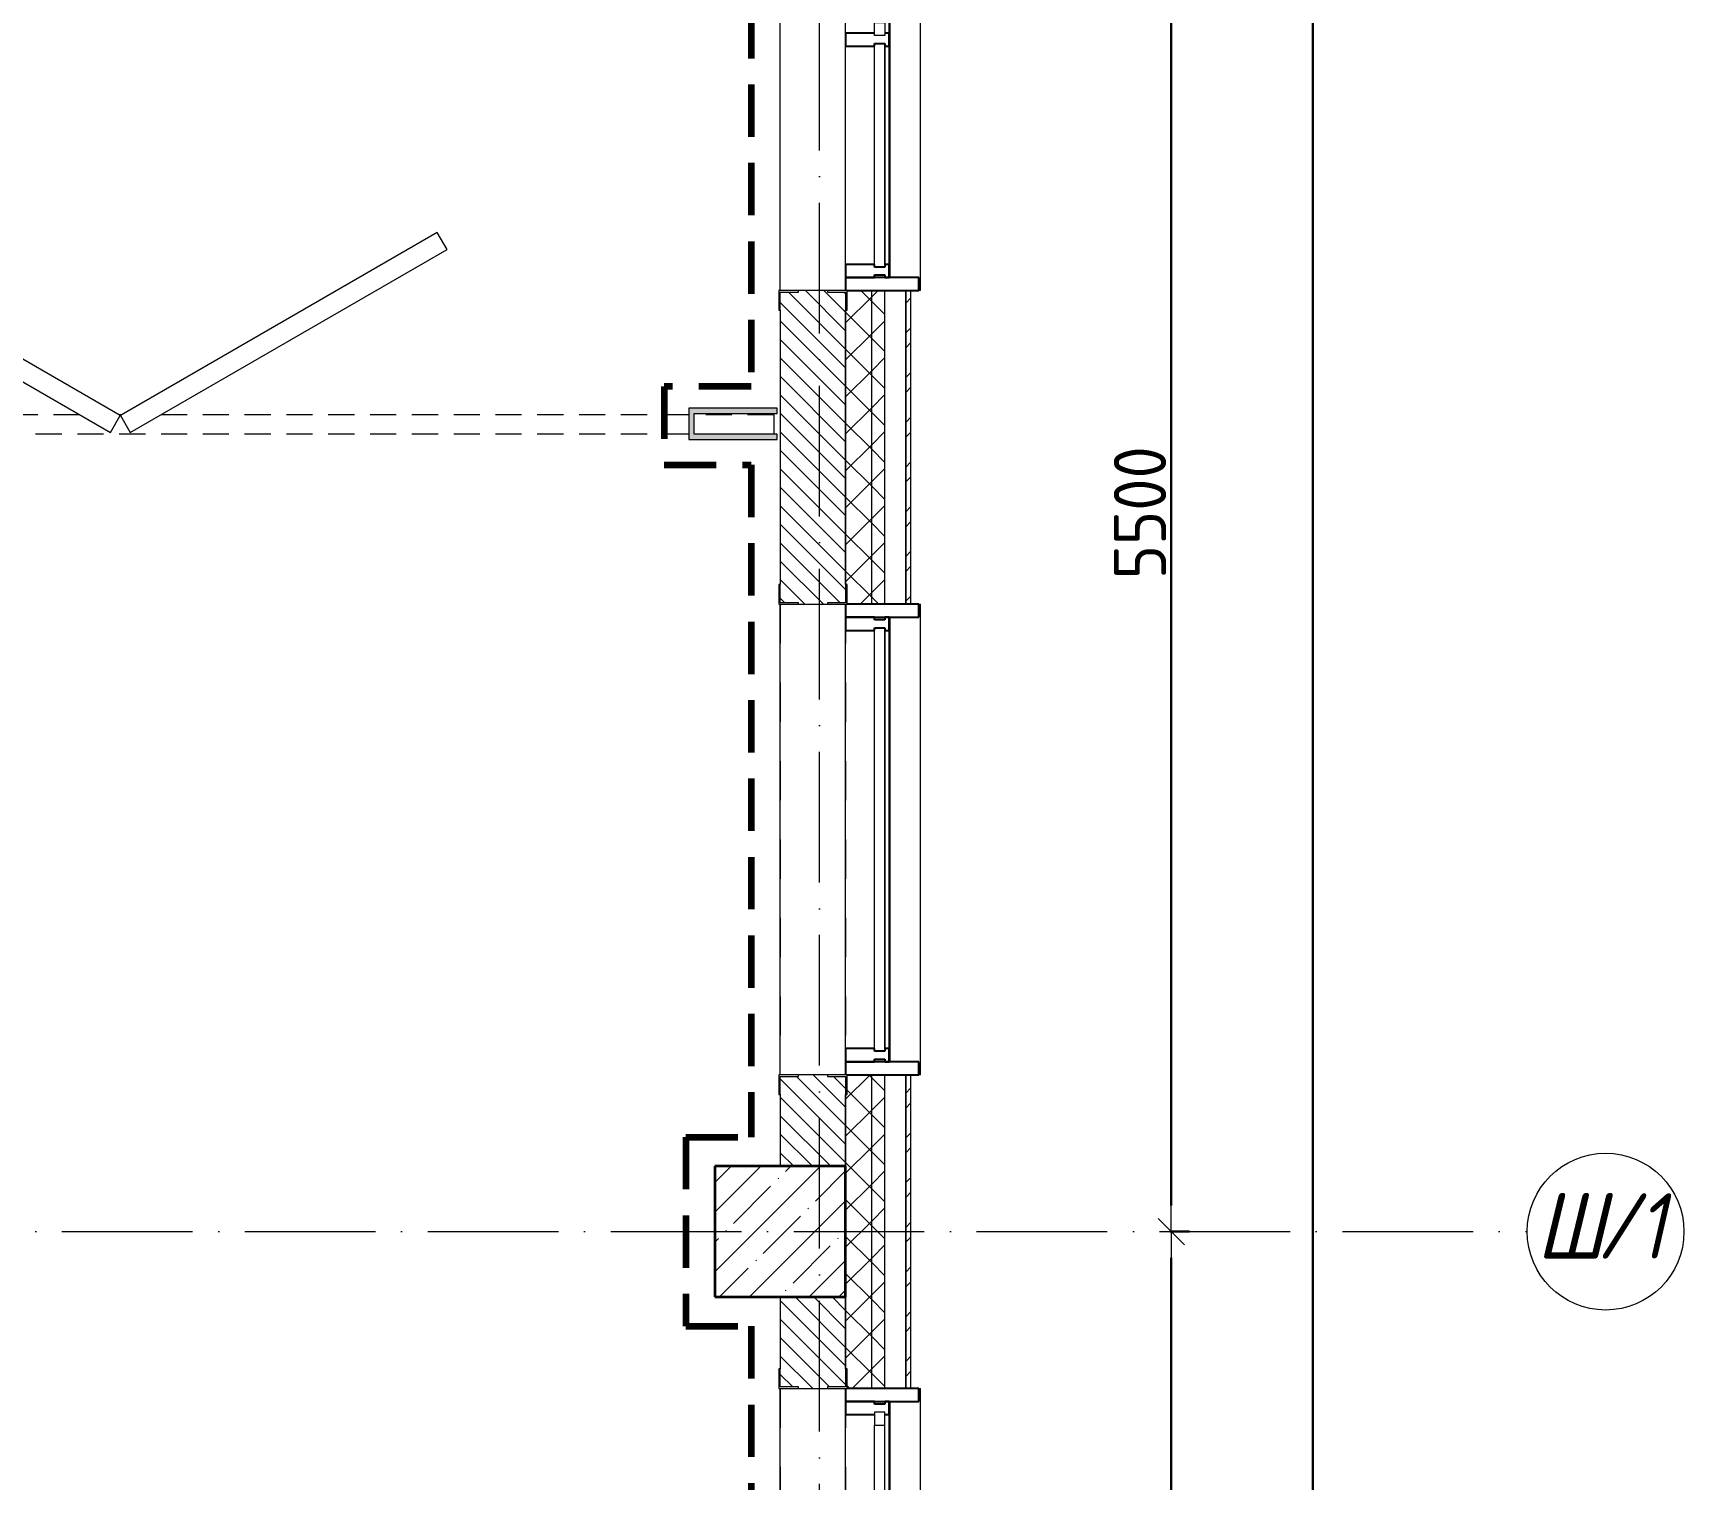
# Model space of a CAD drawing. Header units: millimetres. Extents: x -17017 to 628417, y -109036 to 199237.
# Drawn here: x 90420 to 96738, y -68015 to -62480 of the extents above; entities that cross this region are included whole.
import ezdxf

# ---------------------------------------------------------------- set-up
doc = ezdxf.new("R2010")
doc.units = ezdxf.units.MM
for name, pattern in [('200_ШТРИХ__ш1_п0_6_', [160, 100, -60]), ('50_200_ШТРИХ_1Т_ш5_п1_п1_', [700, 500, -100, 0, -100]), ('Штрих короткий', [300, 150, -150]), ('Штриховая _2 мм - 1 мм_', [300, 200, -100])]:
    doc.linetypes.add(name, pattern=pattern)
for name, color, linetype, lineweight in [('0-1', 7, 'Continuous', 5), ('0-2', 7, 'Continuous', 9), ('Импосты витража', 7, 'Continuous', 9), ('Импосты витража-1', 7, 'Continuous', 25), ('Каркас_Импост', 7, 'Continuous', 13), ('Каркас_Импост-1', 7, 'Continuous', 9), ('Несущие колонны', 7, 'Continuous', 9), ('Несущие колонны-1', 7, 'Continuous', 35), ('Обобщенные модели', 7, 'Continuous', 9), ('Общие ребра', 7, 'Continuous', 9), ('Окна', 7, 'Continuous', 9), ('Оси', 7, 'Continuous', 9), ('Оси-1', 7, 'Continuous', 20), ('Оси-2', 7, '50_200_ШТРИХ_1Т_ш5_п1_п1_', 9), ('Остекление-1', 7, 'Continuous', 9), ('Открывание в плане-1', 7, '200_ШТРИХ__ш1_п0_6_', 9), ('Перемычка-1', 7, 'Штрих короткий', 9), ('Размеры', 7, 'Continuous', 15), ('Стены', 7, 'Continuous', 9), ('Стены-1', 7, 'Continuous', 13), ('стяжа', 7, 'Continuous', 30), ('Штриховка разреза-1', 7, 'Continuous', 9)]:
    doc.layers.add(name, color=color, linetype=linetype, lineweight=lineweight)
doc.layers.add('СТ-1_1', color=7, linetype='Штриховая _2 мм - 1 мм_', lineweight=90, true_color=0x888888)
doc.layers.add('Штриховка разреза-3', color=7, linetype='Continuous', lineweight=9, true_color=0x0080ff)
doc.layers.get('0-2').off()
doc.styles.add('ISOCPEUR_I_1', font='isocpeui.ttf', dxfattribs={"width": 0.85, "height": 2.5})
doc.styles.add('СПДС', font='isocpeur.ttf', dxfattribs={"width": 0.9})
doc.dimstyles.new('Размера А3', dxfattribs={"dimtxt": 200, "dimasz": 100, "dimexe": 70, "dimexo": 100, "dimgap": 20, "dimtad": 1, "dimdec": 0, "dimrnd": 10, "dimzin": 0, "dimdsep": 46, "dimtxsty": 'СПДС', "dimblk": 'ARROWHEAD_6', "dimcen": 1, "dimclrd": 256, "dimclre": 256, "dimclrt": 256, "dimazin": 0, "dimtfac": 1, "dimtdec": 0, "dimtmove": 2, "dimatfit": 3, "dimfxl": 1, "dimtolj": 1, "dimtzin": 0, "dimarcsym": 0})
pattern_1 = [(135, (0, 0), (-35.35534, -35.35534), [])]
pattern_2 = [(45, (0, 0), (-70.71068, 70.71068), []), (135, (0, 0), (-70.71068, -70.71068), [])]

# ---------------------------------------------------------------- blocks, each defined once
blk = doc.blocks.new('Ось сетки - Круг_Ø6_00__ISO-2_5_0_9K_-16731441-АИ2_02_План отделки стен 2-го этажа _Часть 2_')
at = {"layer": 'Оси-1'}
blk.add_circle((0, 0), 3, dxfattribs=at)
blk = doc.blocks.new('ARROWHEAD_6')
at = {"color": 0, "linetype": 'Continuous'}
for p, q in [((0, 0), (-1, 0)), ((-0.5, -0.5), (0.5, 0.5))]:
    blk.add_line(p, q, dxfattribs=at)
blk = doc.blocks.new('*D751')
at = {"layer": 'Defpoints', "color": 0, "transparency": 16777216}
for p in [(94670.3, -67065.3), (94776.3, -67065.3), (94670.3, -70065.3)]:
    blk.add_point(p, dxfattribs=at)
at = {"layer": 'Размеры', "lineweight": -2, "transparency": 16777216}
for p, q in [((94770.3, -67065.3), (94846.3, -67065.3)), ((94776.3, -69965.3), (94776.3, -67165.3)), ((94770.3, -70065.3), (94846.3, -70065.3))]:
    blk.add_line(p, q, dxfattribs=at)
at = {"layer": 'Размеры', "lineweight": -2, "transparency": 16777216, "xscale": 100, "yscale": 100, "zscale": 100}
for p, rotation in [((94776.3, -67065.3), 90), ((94776.3, -70065.3), 270)]:
    blk.add_blockref('ARROWHEAD_6', p, dxfattribs=dict(at, rotation=rotation))
at = {"layer": 'Размеры', "transparency": 16777216, "insert": (94656.3, -68565.3), "char_height": 200, "width": 2.488, "attachment_point": 5, "rotation": 90, "style": 'СПДС'}
blk.add_mtext('\\A1;3000', dxfattribs=at)
blk = doc.blocks.new('*D752')
at = {"layer": 'Defpoints', "color": 0, "transparency": 16777216}
for p in [(94670.3, -61565.3), (94776.3, -61565.3), (94670.3, -67065.3)]:
    blk.add_point(p, dxfattribs=at)
at = {"layer": 'Размеры', "lineweight": -2, "transparency": 16777216}
for p, q in [((94770.3, -61565.3), (94846.3, -61565.3)), ((94776.3, -66965.3), (94776.3, -61665.3)), ((94770.3, -67065.3), (94846.3, -67065.3))]:
    blk.add_line(p, q, dxfattribs=at)
at = {"layer": 'Размеры', "lineweight": -2, "transparency": 16777216, "xscale": 100, "yscale": 100, "zscale": 100}
for p, rotation in [((94776.3, -61565.3), 90), ((94776.3, -67065.3), 270)]:
    blk.add_blockref('ARROWHEAD_6', p, dxfattribs=dict(at, rotation=rotation))
at = {"layer": 'Размеры', "transparency": 16777216, "insert": (94656.3, -64315.3), "char_height": 200, "width": 2.488, "attachment_point": 5, "rotation": 90, "style": 'СПДС'}
blk.add_mtext('\\A1;5500', dxfattribs=at)
blk = doc.blocks.new('*D757')
at = {"layer": 'Defpoints', "color": 0, "transparency": 16777216}
for p in [(94868.3, -57165.3), (95317.4, -57165.3), (95211.3, -106215.3)]:
    blk.add_point(p, dxfattribs=at)
at = {"layer": 'Размеры', "lineweight": -2, "transparency": 16777216}
for p, q in [((94968.3, -57165.3), (95387.4, -57165.3)), ((95317.4, -106115.3), (95317.4, -57265.3)), ((95311.3, -106215.3), (95387.4, -106215.3))]:
    blk.add_line(p, q, dxfattribs=at)
at = {"layer": 'Размеры', "lineweight": -2, "transparency": 16777216, "xscale": 100, "yscale": 100, "zscale": 100}
for p, rotation in [((95317.4, -57165.3), 90), ((95317.4, -106215.3), 270)]:
    blk.add_blockref('ARROWHEAD_6', p, dxfattribs=dict(at, rotation=rotation))
at = {"layer": 'Размеры', "transparency": 16777216, "insert": (95197.4, -81690.3), "char_height": 200, "width": 3.186, "attachment_point": 5, "rotation": 90, "style": 'СПДС'}
blk.add_mtext('\\A1;49050', dxfattribs=at)
blk = doc.blocks.new('BSC_Колонна _Прямоугольная - 500х500-V29-АИ2_02_План отделки стен 2-го этажа _Часть 2_')
at = {"layer": 'Несущие колонны'}
h = blk.add_hatch(dxfattribs=at)
h.set_pattern_fill('FP_37', color=256, style=0, pattern_type=2)
h.set_pattern_definition([(45, (-103350, -39150), (-114.04925, 114.04925), []), (45, (-103235.95, -39150), (-114.04925, 114.04925), [201.613, -40.323, 3.353, -36.97])])
h.paths.add_polyline_path([(-215.9, -250), (250, -250), (250, 250), (-250, 250), (-250, -250)], flags=0)
at = {"layer": 'Несущие колонны-1'}
for p, q in [((250, 250), (-250, 250)), ((-250, 250), (-250, -250)), ((250, -250), (250, 250)), ((-250, -250), (250, -250))]:
    blk.add_line(p, q, dxfattribs=at)
blk = doc.blocks.new('PNS_Панель прямоугольная2 - Нр_Стекло - 40мм-26243474-АИ2_02_План отделки стен 2-го этажа _Часть 2_')
at = {"layer": 'Каркас_Импост'}
for p, q in [((-397.5, 0), (-397.5, 40)), ((-397.5, 40), (-347.5, 40)), ((-347.5, 40), (-347.5, 0)), ((397.5, 40), (347.5, 40)), ((347.5, 40), (347.5, 0)), ((397.5, 0), (397.5, 40)), ((-347.5, 0), (-397.5, 0)), ((347.5, 0), (397.5, 0))]:
    blk.add_line(p, q, dxfattribs=at)
at = {"layer": 'Каркас_Импост-1'}
for p, q in [((-347.5, 40), (347.5, 40)), ((-347.5, 0), (347.5, 0))]:
    blk.add_line(p, q, dxfattribs=at)
blk = doc.blocks.new('Прямоугольный импост - Импост структурный с накладкой - 150мм-25647642-АИ2_02_План отделки стен 2-го этажа _Часть 2_')
at = {"layer": 'Импосты витража'}
for p, q in [((42475, -100), (43250, -100)), ((42475, -267), (43250, -267))]:
    blk.add_line(p, q, dxfattribs=at)
blk = doc.blocks.new('Прямоугольный импост - Импост структурный с накладкой - 150мм-V150-АИ2_02_План отделки стен 2-го этажа _Часть 2_')
at = {"layer": 'Импосты витража-1'}
for p, q in [((-25, 0), (-25, 17)), ((-25, 17), (25, 17)), ((25, 0), (15, 0)), ((15, 0), (15, -40)), ((25, 17), (25, 0)), ((-25, -150), (-25, -40)), ((15, -40), (25, -40)), ((25, -40), (25, -150)), ((25, -150), (-25, -150))]:
    blk.add_line(p, q, dxfattribs=at)
blk = doc.blocks.new('Прямоугольный импост - Откос НВФ_50х280 мм-25993834-АИ2_02_План отделки стен 2-го этажа _Часть 2_')
at = {"layer": 'Импосты витража-1'}
for p, q in [((-50, 130), (0, 130)), ((-50, -150), (-50, 130)), ((0, 130), (0, -144)), ((0, -150), (-50, -150))]:
    blk.add_line(p, q, dxfattribs=at)
blk = doc.blocks.new('PNS_Панель прямоугольная1 - Нр_Стекло - 40мм-25293744-АИ2_02_План отделки стен 2-го этажа _Часть 2_')
at = {"layer": 'Остекление-1'}
for p, q in [((-800, 40), (800, 40)), ((-810, 0), (810, 0)), ((800, 0), (-800, 0))]:
    blk.add_line(p, q, dxfattribs=at)
blk = doc.blocks.new('Прямоугольный импост - Импост структурный с накладкой - 150мм-25651488-АИ2_02_План отделки стен 2-го этажа _Часть 2_')
at = {"layer": 'Импосты витража'}
for p, q in [((44650, -100), (46250, -100)), ((44650, -267), (46250, -267))]:
    blk.add_line(p, q, dxfattribs=at)
blk = doc.blocks.new('Прямоугольный импост - Импост структурный с накладкой - 150мм-25651501-АИ2_02_План отделки стен 2-го этажа _Часть 2_')
at = {"layer": 'Импосты витража-1'}
for p, q in [((-25, 0), (-25, 17)), ((-25, 17), (25, 17)), ((-15, 0), (-25, 0)), ((-15, -40), (-15, 0)), ((25, 0), (15, 0)), ((15, 0), (15, -40)), ((25, 17), (25, 0)), ((-25, -150), (-25, -40)), ((-25, -40), (-15, -40)), ((15, -40), (25, -40)), ((25, -40), (25, -150)), ((25, -150), (-25, -150))]:
    blk.add_line(p, q, dxfattribs=at)
blk = doc.blocks.new('Прямоугольный импост - Откос НВФ_50х280 мм-25995271-АИ2_02_План отделки стен 2-го этажа _Часть 2_')
at = {"layer": 'Импосты витража-1'}
for p, q in [((-50, 130), (0, 130)), ((-50, -150), (-50, 130)), ((0, 130), (0, -144)), ((0, -150), (-50, -150))]:
    blk.add_line(p, q, dxfattribs=at)
blk = doc.blocks.new('Прямоугольный импост - Откос НВФ_50х280 мм-25995273-АИ2_02_План отделки стен 2-го этажа _Часть 2_')
at = {"layer": 'Импосты витража-1'}
for p, q in [((0, 130), (-50, 130)), ((-50, 130), (-50, -150)), ((0, -144), (0, 130)), ((-50, -150), (0, -150))]:
    blk.add_line(p, q, dxfattribs=at)
blk = doc.blocks.new('DOR__перегородка__Прямоугольная - Вн_ДПГ_7500х3300h-25989103-АИ2_02_План отделки стен 2-го этажа _Часть 2_')
at = {"layer": 'Каркас_Импост'}
for p, q in [((2462.7, -6.7), (1250.4, -706.9)), ((2500.3, -71.7), (2462.7, -6.7)), ((2538.4, -6.7), (2500.9, -71.7)), ((3750.8, -706.9), (2538.4, -6.7)), ((4962.1, -6.7), (3749.7, -706.9)), ((4999.6, -71.7), (4962.1, -6.7)), ((5036.7, -6.7), (4999.2, -71.7)), ((6249.1, -706.9), (5036.7, -6.7)), ((7461.4, -6.7), (6249.1, -706.9)), ((7498.9, -71.7), (7461.4, -6.7)), ((1287.9, -771.8), (2500.3, -71.7)), ((2500.9, -71.7), (3713.3, -771.8)), ((3787.3, -771.8), (4999.6, -71.7)), ((4999.2, -71.7), (6211.6, -771.8)), ((6286.6, -771.8), (7498.9, -71.7)), ((1250.4, -706.9), (1287.9, -771.8)), ((3713.3, -771.8), (3750.8, -706.9)), ((3749.7, -706.9), (3787.3, -771.8)), ((6211.6, -771.8), (6249.1, -706.9)), ((6249.1, -706.9), (6286.6, -771.8))]:
    blk.add_line(p, q, dxfattribs=at)
at = {"layer": 'Открывание в плане-1'}
for p, q in [((325, 0), (7500, 0)), ((0, -75), (0, 0)), ((7500, -1474.2), (7500, 0)), ((0, -75), (305, -75)), ((325, -75), (2344.5, -75)), ((2494.5, -75), (2506.7, -75)), ((2656.7, -75), (4843.8, -75)), ((4993.8, -75), (5005, -75)), ((5155, -75), (7343.2, -75)), ((7125.2, -200.9), (7125.2, -75)), ((7200.2, -157.6), (7200.2, -75)), ((7275.2, -114.3), (7275.2, -75)), ((7425.2, -1474.2), (7425.2, -114.3)), ((7493.2, -75), (7500, -75)), ((7350.2, -1474.2), (7350.2, -157.6)), ((7200.2, -1474.2), (7200.2, -244.2)), ((7275.2, -1474.2), (7275.2, -200.9)), ((7125.2, -1474.2), (7125.2, -287.5)), ((7125.2, -1474.2), (7500, -1474.2))]:
    blk.add_line(p, q, dxfattribs=at)
blk = doc.blocks.new('Проем_Дверь_Прямоугольный - 1800х2700h_оконные проемы-25805030-АИ2_02_План отделки стен 2-го этажа _Часть 2_')
at = {"layer": 'Перемычка-1'}
for p, q in [((900, 125), (-900, 125)), ((900, -125), (-900, -125))]:
    blk.add_line(p, q, dxfattribs=at)
blk = doc.blocks.new('Проем_Дверь_Прямоугольный - 1500х2700h_витражные проемы-27180848-АИ2_02_План отделки стен 2-го этажа _Часть 2_')
at = {"layer": 'Перемычка-1'}
for p, q in [((750, 125), (-750, 125)), ((750, -125), (-750, -125))]:
    blk.add_line(p, q, dxfattribs=at)
blk = doc.blocks.new('Фахверк_СКБ_Уголок - 250_2700-27497298-АИ2_02_План отделки стен 2-го этажа _Часть 2_')
at = {"layer": 'Обобщенные модели'}
for p, q in [((200, 181), (125, 181)), ((125, 181), (125, 106)), ((131, 106), (131, 175)), ((131, 175), (200, 175)), ((200, 175), (200, 181)), ((125, 106), (131, 106)), ((131, -6), (125, -6)), ((125, -6), (125, -81)), ((131, -75), (131, -6)), ((125, -81), (200, -81)), ((200, -75), (131, -75)), ((200, -81), (200, -75))]:
    blk.add_line(p, q, dxfattribs=at)
blk = doc.blocks.new('PNS_Панель прямоугольная1 - Нр_Стекло - 40мм-28068333-АИ2_02_План отделки стен 2-го этажа _Часть 2_')
at = {"layer": 'Остекление-1'}
for p, q in [((-417.5, 40), (417.5, 40)), ((-427.5, 0), (427.5, 0)), ((417.5, 0), (-417.5, 0))]:
    blk.add_line(p, q, dxfattribs=at)
blk = doc.blocks.new('PNS_Панель прямоугольная2 - Нр_Стекло - 40мм-28151954-АИ2_02_План отделки стен 2-го этажа _Часть 2_')
at = {"layer": 'Каркас_Импост'}
for p, q in [((-465, 0), (-465, 40)), ((-465, 40), (-415, 40)), ((-415, 40), (-415, 0)), ((465, 40), (415, 40)), ((415, 40), (415, 0)), ((465, 0), (465, 40)), ((-415, 0), (-465, 0)), ((415, 0), (465, 0))]:
    blk.add_line(p, q, dxfattribs=at)
at = {"layer": 'Каркас_Импост-1'}
for p, q in [((-415, 40), (415, 40)), ((-415, 0), (415, 0))]:
    blk.add_line(p, q, dxfattribs=at)
blk = doc.blocks.new('Прямоугольный импост - Импост структурный с накладкой - 150мм-28072255-АИ2_02_План отделки стен 2-го этажа _Часть 2_')
at = {"layer": 'Импосты витража'}
for p, q in [((56650, -100), (57485, -100)), ((56650, -267), (57485, -267))]:
    blk.add_line(p, q, dxfattribs=at)
blk = doc.blocks.new('Прямоугольный импост - Импост структурный с накладкой - 150мм-V181-АИ2_02_План отделки стен 2-го этажа _Часть 2_')
at = {"layer": 'Импосты витража'}
for p, q in [((103767, 43735), (103767, 44645)), ((103600, 43735), (103600, 44250))]:
    blk.add_line(p, q, dxfattribs=at)
blk = doc.blocks.new('Прямоугольный импост - Импост структурный с накладкой - 150мм-28072247-АИ2_02_План отделки стен 2-го этажа _Часть 2_')
at = {"layer": 'Импосты витража-1'}
for p, q in [((-25, 0), (-25, 17)), ((-25, 17), (25, 17)), ((-15, 0), (-25, 0)), ((-15, -40), (-15, 0)), ((25, 0), (15, 0)), ((15, 0), (15, -40)), ((25, 17), (25, 0)), ((-25, -150), (-25, -40)), ((-25, -40), (-15, -40)), ((15, -40), (25, -40)), ((25, -40), (25, -150)), ((25, -150), (-25, -150))]:
    blk.add_line(p, q, dxfattribs=at)
blk = doc.blocks.new('Прямоугольный импост - Импост структурный с накладкой - 150мм-V179-АИ2_02_План отделки стен 2-го этажа _Часть 2_')
at = {"layer": 'Импосты витража-1'}
for p, q in [((-25, 0), (-25, 17)), ((-25, 17), (25, 17)), ((-15, 0), (-25, 0)), ((-15, -40), (-15, 0)), ((25, 17), (25, 0)), ((-25, -150), (-25, -40)), ((-25, -40), (-15, -40)), ((25, -40), (25, -150)), ((25, -150), (-25, -150))]:
    blk.add_line(p, q, dxfattribs=at)
blk = doc.blocks.new('Прямоугольный импост - Откос НВФ_50х280 мм-V184-АИ2_02_План отделки стен 2-го этажа _Часть 2_')
at = {"layer": 'Импосты витража-1'}
for p, q in [((0, 130), (-50, 130)), ((-50, 130), (-50, -150)), ((0, -144), (0, 130)), ((-50, -150), (0, -150))]:
    blk.add_line(p, q, dxfattribs=at)
blk = doc.blocks.new('Отлив_СКБ - Отлив витража_120_НВФ-31885688-АИ2_02_План отделки стен 2-го этажа _Часть 2_')
at = {"layer": 'Окна'}
for p, q in [((4750, -2), (50, -2)), ((0, -120), (0, -113)), ((0, -120), (4800, -120)), ((4800, -113), (4800, -120))]:
    blk.add_line(p, q, dxfattribs=at)
blk = doc.blocks.new('Отлив_СКБ - Отлив витража_120_НВФ-31885687-АИ2_02_План отделки стен 2-го этажа _Часть 2_')
at = {"layer": 'Окна'}
for p, q in [((1750, -2), (50, -2)), ((0, -120), (0, -113)), ((0, -120), (1800, -120)), ((1800, -113), (1800, -120))]:
    blk.add_line(p, q, dxfattribs=at)
blk = doc.blocks.new('0125-Р-ОО-Ш2-АР-о_23_10_2024_rvt-1-АИ2_02_План отделки стен 2-го этажа _Часть 2_')
at = {"layer": 'Штриховка разреза-1'}
h = blk.add_hatch(dxfattribs=at)
h.set_pattern_fill('FP_81', color=256, style=0, pattern_type=2)
h.set_pattern_definition(pattern_2)
h.paths.add_polyline_path([(103700, -200), (103700, 750), (103606, 750), (103606, 675), (103600, 675), (103600, -200)], flags=0)
h.paths.add_polyline_path([(103700, 2550), (103700, 3750), (103606, 3750), (103606, 3675), (103600, 3675), (103600, 2625), (103606, 2625), (103606, 2550)], flags=0)
h.paths.add_polyline_path([(103700, 5550), (103700, 6750), (103606, 6750), (103606, 6675), (103600, 6675), (103600, 5625), (103606, 5625), (103606, 5550)], flags=0)
h.paths.add_polyline_path([(103606, 8550), (103700, 8550), (103700, 9750), (103606, 9750), (103606, 9675), (103600, 9675), (103600.1, 8625), (103606, 8625), (103606, 8556)], flags=0)
h.paths.add_polyline_path([(103606, 11550), (103700, 11550), (103700, 12750), (103606, 12750), (103606, 12675), (103600, 12675), (103600, 11625), (103606, 11625), (103606, 11556)], flags=0)
h.paths.add_polyline_path([(103700, 14550), (103700, 15750), (103606, 15750), (103606, 15675), (103600, 15675), (103600, 14625), (103606, 14625), (103606, 14550)], flags=0)
h.paths.add_polyline_path([(103700, 17550), (103700, 18750), (103606, 18750), (103606, 18675), (103600, 18675), (103600.1, 17625), (103606, 17625), (103606, 17550)], flags=0)
h.paths.add_polyline_path([(103700, 20550), (103700, 21750), (103606, 21750), (103606, 21675), (103600, 21675), (103600, 20625), (103606, 20625), (103606, 20550)], flags=0)
h.paths.add_polyline_path([(103700, 26550), (103700, 27750), (103606, 27750), (103606, 27675), (103600, 27675), (103600, 26625), (103606, 26625), (103606, 26550)], flags=0)
h.paths.add_polyline_path([(103700, 29550), (103700, 30750), (103606, 30750), (103606, 30675), (103600, 30675), (103600.1, 29625), (103606, 29625), (103606, 29550)], flags=0)
h.paths.add_polyline_path([(103700, 32550), (103700, 33750), (103606, 33750), (103606, 33675), (103600, 33675), (103600.1, 32625), (103606, 32625), (103606, 32550)], flags=0)
h.paths.add_polyline_path([(103700, 35550), (103700, 36750), (103606, 36750), (103606, 36675), (103600, 36675), (103600, 35625), (103606, 35625), (103606, 35550)], flags=0)
h.paths.add_polyline_path([(103606, 38550), (103700, 38550), (103700, 39750), (103606, 39750), (103606, 39675), (103600, 39675), (103600, 38625), (103606, 38625), (103606, 38556)], flags=0)
h.paths.add_polyline_path([(103700, 41550), (103700, 42750), (103606, 42750), (103606, 42675), (103600, 42675), (103600, 41625), (103606, 41625), (103606, 41550)], flags=0)
h.paths.add_polyline_path([(103700, 47550), (103700, 48615), (103600, 48615), (103600, 47625), (103606, 47625), (103606, 47550)], flags=0)
h = blk.add_hatch(dxfattribs=at)
h.set_pattern_fill('FP_81', color=256, style=0, pattern_type=2)
h.set_pattern_definition(pattern_2)
h.paths.add_polyline_path([(103700, -250), (103750, -250), (103750, 750), (103700, 750), (103700, -200)], flags=0)
h.paths.add_polyline_path([(103700, 2550), (103750, 2550), (103750, 3750), (103700, 3750), (103700, 3265)], flags=0)
h.paths.add_polyline_path([(103700, 5550), (103750, 5550), (103750, 6750), (103700, 6750), (103700, 6037.1)], flags=0)
h.paths.add_polyline_path([(103700, 8550), (103750, 8550), (103750, 9750), (103700, 9750), (103700, 8809.2)], flags=0)
h.paths.add_polyline_path([(103700, 11550), (103750, 11550), (103750, 12750), (103700, 12750), (103700, 11581.4)], flags=0)
h.paths.add_polyline_path([(103750, 14550), (103750, 15750), (103700, 15750), (103700, 14550)], flags=0)
h.paths.add_polyline_path([(103750, 17550), (103750, 18750), (103700, 18750), (103700, 17550)], flags=0)
h.paths.add_polyline_path([(103700, 20550), (103750, 20550), (103750, 21750), (103700, 21750), (103700, 20821.8)], flags=0)
h.paths.add_polyline_path([(103750, 26550), (103750, 27750), (103700, 27750), (103700, 26550)], flags=0)
h.paths.add_polyline_path([(103700, 29550), (103750, 29550), (103750, 30750), (103700, 30750), (103700, 30062.2)], flags=0)
h.paths.add_polyline_path([(103700, 32550), (103750, 32550), (103750, 33750), (103700, 33750), (103700, 32834.3)], flags=0)
h.paths.add_polyline_path([(103700, 35550), (103750, 35550), (103750, 36750), (103700, 36750), (103700, 35606.4)], flags=0)
h.paths.add_polyline_path([(103700, 38550), (103750, 38550), (103750, 39750), (103700, 39750), (103700, 39302.5)], flags=0)
h.paths.add_polyline_path([(103700, 41550), (103750, 41550), (103750, 42750), (103700, 42750), (103700, 42074.7)], flags=0)
h.paths.add_polyline_path([(103750, 47550), (103750, 48615), (103700, 48615), (103700, 47550)], flags=0)
h = blk.add_hatch(dxfattribs=at)
h.set_pattern_fill('FP_80', color=256, style=0, pattern_type=2)
h.set_pattern_definition([(45, (0, 0), (-85.53659, 85.53659), []), (45, (57.02, 0), (-85.53659, 85.53659), [])])
h.paths.add_polyline_path([(103830, -350), (103850, -350), (103850, 750), (103830, 750), (103830, -330)], flags=0)
h.paths.add_polyline_path([(103850, 2550), (103850, 3750), (103830, 3750), (103830, 2550)], flags=0)
h.paths.add_polyline_path([(103830, 5550), (103850, 5550), (103850, 6750), (103830, 6750), (103830, 6037.1)], flags=0)
h.paths.add_polyline_path([(103850, 8550), (103850, 9750), (103830, 9750), (103830, 8550)], flags=0)
h.paths.add_polyline_path([(103850, 11550), (103850, 12750), (103830, 12750), (103830, 11550)], flags=0)
h.paths.add_polyline_path([(103850, 14550), (103850, 15750), (103830, 15750), (103830, 14550)], flags=0)
h.paths.add_polyline_path([(103830, 17550), (103850, 17550), (103850, 18750), (103830, 18750), (103830, 18049.6)], flags=0)
h.paths.add_polyline_path([(103850, 20550), (103850, 21750), (103830, 21750), (103830, 20550)], flags=0)
h.paths.add_polyline_path([(103850, 26550), (103850, 27750), (103830, 27750), (103830, 26550)], flags=0)
h.paths.add_polyline_path([(103850, 29550), (103850, 30750), (103830, 30750), (103830, 29550)], flags=0)
h.paths.add_polyline_path([(103850, 32550), (103850, 33750), (103830, 33750), (103830, 32550)], flags=0)
h.paths.add_polyline_path([(103850, 35550), (103850, 36750), (103830, 36750), (103830, 35550)], flags=0)
h.paths.add_polyline_path([(103850, 38550), (103850, 39750), (103830, 39750), (103830, 38550)], flags=0)
h.paths.add_polyline_path([(103850, 41550), (103850, 42750), (103830, 42750), (103830, 41550)], flags=0)
h.paths.add_polyline_path([(103830, 47550), (103850, 47550), (103850, 48615), (103830, 48615), (103830, 47618.9)], flags=0)
h = blk.add_hatch(dxfattribs=at)
h.set_pattern_fill('FP_2', color=256, style=0, pattern_type=2)
h.set_pattern_definition(pattern_1)
h.paths.add_polyline_path([(103350, 39400), (103600, 39400), (103600, 39744), (103531, 39744), (103531, 39750), (103419, 39750), (103419, 39744), (103350, 39744), (103350, 39675)], flags=0)
h.paths.add_polyline_path([(103419, 41550), (103531, 41550), (103531, 41556), (103600, 41556), (103600, 42744), (103531, 42744), (103531, 42750), (103419, 42750), (103419, 42744), (103350, 42744), (103350, 41556), (103419, 41556)], flags=0)
h = blk.add_hatch(dxfattribs=at)
h.set_pattern_fill('FP_2', color=256, style=0, pattern_type=2)
h.set_pattern_definition(pattern_1)
h.paths.add_polyline_path([(103350, 36400), (103600, 36400), (103600, 36744), (103531, 36744), (103531, 36750), (103419, 36750), (103419, 36744), (103350, 36744), (103350, 36530.4)], flags=0)
h.paths.add_polyline_path([(103531, 38550), (103531, 38556), (103600, 38556), (103600, 38900), (103350, 38900), (103350, 38556), (103419, 38556), (103419, 38550)], flags=0)
at = {"layer": 'Общие ребра'}
for p, q in [((103700, 41550), (103700, 42750)), ((103750, 41550), (103750, 42750)), ((103600, 41625), (103600, 42675)), ((103600, 42675), (103600, 41625)), ((103700, 38550), (103700, 39750)), ((103750, 38550), (103750, 39750)), ((103600, 39400), (103600, 39675)), ((103600, 39675), (103600, 39400)), ((103600, 38625), (103600, 38900)), ((103600, 38900), (103600, 38625))]:
    blk.add_line(p, q, dxfattribs=at)
at = {"layer": 'Стены'}
for p, q in [((103350, 42750), (103350, 44250)), ((103350, 39750), (103350, 41550)), ((103350, 36750), (103350, 38550))]:
    blk.add_line(p, q, dxfattribs=at)
at = {"layer": 'Стены-1'}
for p, q in [((103531, 42750), (103419, 42750)), ((103830, 42750), (103606, 42750)), ((103850, 42750), (103830, 42750)), ((103830, 42750), (103830, 41550)), ((103830, 41550), (103830, 42750)), ((103850, 41550), (103850, 42750)), ((103350, 42675), (103350, 41625)), ((103419, 41550), (103531, 41550)), ((103606, 41550), (103830, 41550)), ((103830, 41550), (103850, 41550)), ((103531, 39750), (103419, 39750)), ((103830, 39750), (103606, 39750)), ((103850, 39750), (103830, 39750)), ((103830, 39750), (103830, 38550)), ((103830, 38550), (103830, 39750)), ((103850, 38550), (103850, 39750)), ((103350, 39675), (103350, 39400)), ((103350, 38900), (103350, 38625)), ((103419, 38550), (103531, 38550)), ((103606, 38550), (103830, 38550)), ((103830, 38550), (103850, 38550))]:
    blk.add_line(p, q, dxfattribs=at)
at = {"layer": '0-2'}
for name, p, rotation in [('Отлив_СКБ - Отлив витража_120_НВФ-31885688-АИ2_02_План отделки стен 2-го этажа _Часть 2_', (103767, 42750), 90), ('PNS_Панель прямоугольная2 - Нр_Стекло - 40мм-28151954-АИ2_02_План отделки стен 2-го этажа _Часть 2_', (103750, 44190), 89.99999999999852), ('Проем_Дверь_Прямоугольный - 1500х2700h_витражные проемы-27180848-АИ2_02_План отделки стен 2-го этажа _Часть 2_', (103475, 43500), 269.9999999999999), ('DOR__перегородка__Прямоугольная - Вн_ДПГ_7500х3300h-25989103-АИ2_02_План отделки стен 2-го этажа _Часть 2_', (103325, 42200), 180), ('Прямоугольный импост - Импост структурный с накладкой - 150мм-28072255-АИ2_02_План отделки стен 2-го этажа _Часть 2_', (103500, -13800), 90.00000000000026), ('PNS_Панель прямоугольная1 - Нр_Стекло - 40мм-28068333-АИ2_02_План отделки стен 2-го этажа _Часть 2_', (103750, 43267.5), 89.99999999999852), ('Прямоугольный импост - Откос НВФ_50х280 мм-V184-АИ2_02_План отделки стен 2-го этажа _Часть 2_', (103750, 42750), 269.9999999999985), ('Фахверк_СКБ_Уголок - 250_2700-27497298-АИ2_02_План отделки стен 2-го этажа _Часть 2_', (103425, 42875), 269.9999999999999), ('Фахверк_СКБ_Уголок - 250_2700-27497298-АИ2_02_План отделки стен 2-го этажа _Часть 2_', (103525, 41425), 89.9999999999999), ('Проем_Дверь_Прямоугольный - 1800х2700h_оконные проемы-25805030-АИ2_02_План отделки стен 2-го этажа _Часть 2_', (103475, 40650), 89.9999999999999), ('Отлив_СКБ - Отлив витража_120_НВФ-31885687-АИ2_02_План отделки стен 2-го этажа _Часть 2_', (103767, 39750), 90), ('Прямоугольный импост - Импост структурный с накладкой - 150мм-25651488-АИ2_02_План отделки стен 2-го этажа _Часть 2_', (103500, -4800), 89.99999999999972), ('PNS_Панель прямоугольная1 - Нр_Стекло - 40мм-25293744-АИ2_02_План отделки стен 2-го этажа _Часть 2_', (103750, 40650), 89.99999999999899), ('Фахверк_СКБ_Уголок - 250_2700-27497298-АИ2_02_План отделки стен 2-го этажа _Часть 2_', (103425, 39875), 269.9999999999999), ('Прямоугольный импост - Откос НВФ_50х280 мм-25995273-АИ2_02_План отделки стен 2-го этажа _Часть 2_', (103750, 39750), 269.999999999999), ('Фахверк_СКБ_Уголок - 250_2700-27497298-АИ2_02_План отделки стен 2-го этажа _Часть 2_', (103525, 38425), 89.9999999999999), ('Проем_Дверь_Прямоугольный - 1800х2700h_оконные проемы-25805030-АИ2_02_План отделки стен 2-го этажа _Часть 2_', (103475, 37650), 89.9999999999999), ('Отлив_СКБ - Отлив витража_120_НВФ-31885687-АИ2_02_План отделки стен 2-го этажа _Часть 2_', (103767, 36750), 90), ('Прямоугольный импост - Импост структурный с накладкой - 150мм-25647642-АИ2_02_План отделки стен 2-го этажа _Часть 2_', (103500, -4800), 89.99999999999999), ('PNS_Панель прямоугольная2 - Нр_Стекло - 40мм-26243474-АИ2_02_План отделки стен 2-го этажа _Часть 2_', (103750, 38062.5), 89.9999999999975)]:
    blk.add_blockref(name, p, dxfattribs=dict(at, rotation=rotation))
for name, p in [('Прямоугольный импост - Импост структурный с накладкой - 150мм-V181-АИ2_02_План отделки стен 2-го этажа _Часть 2_', (0, 0)), ('BSC_Колонна _Прямоугольная - 500х500-V29-АИ2_02_План отделки стен 2-го этажа _Часть 2_', (103350, 39150))]:
    blk.add_blockref(name, p, dxfattribs=at)
at = {"layer": '0-2', "extrusion": (0, 0, -1)}
for name, p, rotation in [('Прямоугольный импост - Импост структурный с накладкой - 150мм-V179-АИ2_02_План отделки стен 2-го этажа _Часть 2_', (-103750, 43710), 90.00000000000146), ('Прямоугольный импост - Импост структурный с накладкой - 150мм-28072247-АИ2_02_План отделки стен 2-го этажа _Часть 2_', (-103750, 42825), 90.00000000000146), ('Прямоугольный импост - Откос НВФ_50х280 мм-25995271-АИ2_02_План отделки стен 2-го этажа _Часть 2_', (-103750, 41550), 90.00000000000101), ('Прямоугольный импост - Импост структурный с накладкой - 150мм-25651501-АИ2_02_План отделки стен 2-го этажа _Часть 2_', (-103750, 41475), 90.00000000000101), ('Прямоугольный импост - Импост структурный с накладкой - 150мм-25651501-АИ2_02_План отделки стен 2-го этажа _Часть 2_', (-103750, 39825), 90.00000000000101), ('Прямоугольный импост - Откос НВФ_50х280 мм-25993834-АИ2_02_План отделки стен 2-го этажа _Часть 2_', (-103750, 38550), 90.0000000000025), ('Прямоугольный импост - Импост структурный с накладкой - 150мм-V150-АИ2_02_План отделки стен 2-го этажа _Часть 2_', (-103750, 38475), 90.0000000000025)]:
    blk.add_blockref(name, p, dxfattribs=dict(at, rotation=rotation))
blk = doc.blocks.new('2ч2эт')
at = {"layer": 'Штриховка разреза-3'}
for points in [[(92949.9, -64015.3), (92949.9, -63915.3), (92929.9, -63915.3), (92929.9, -64015.3)], [(93267.9, -63935.3), (93267.9, -63915.3), (92949.9, -63915.3), (92949.9, -63935.3), (93064, -63935.3)], [(93267.9, -64035.3), (93267.9, -64015.3), (92929.9, -64015.3), (92929.9, -64035.3), (93064, -64035.3)]]:
    blk.add_hatch(color=256, dxfattribs=at).paths.add_polyline_path(points, flags=0)
at = {"layer": 'Общие ребра'}
for p, q in [((93267.9, -63935.3), (93267.9, -63915.3)), ((93267.9, -64035.3), (93267.9, -64015.3))]:
    blk.add_line(p, q, dxfattribs=at)
at = {"layer": 'СТ-1_1'}
for p, q in [((93167.9, -62077.3), (93167.9, -63832.3)), ((93167.9, -63832.3), (92834.9, -63832.3)), ((92834.9, -63832.3), (92834.9, -64132.3)), ((92834.9, -64132.3), (93167.9, -64132.3)), ((93167.9, -64132.3), (93167.9, -66703.3)), ((92917.9, -66703.3), (92917.9, -67427.3)), ((92917.9, -66703.3), (93167.9, -66703.3)), ((92917.9, -66703.3), (92917.9, -67427.3)), ((92917.9, -66703.3), (93167.9, -66703.3)), ((92917.9, -67427.3), (93167.9, -67427.3)), ((92917.9, -67427.3), (93167.9, -67427.3)), ((93167.9, -67427.3), (93167.9, -69367.3)), ((93167.9, -67427.3), (93167.9, -69475.3))]:
    blk.add_line(p, q, dxfattribs=at)
at = {"layer": 'Стены-1'}
for p, q in [((92929.9, -63915.3), (92929.9, -64035.3)), ((93267.9, -63915.3), (92929.9, -63915.3)), ((92949.9, -64015.3), (92949.9, -63935.3)), ((92949.9, -63935.3), (93267.9, -63935.3)), ((92929.9, -64035.3), (93267.9, -64035.3)), ((93267.9, -64015.3), (92949.9, -64015.3))]:
    blk.add_line(p, q, dxfattribs=at)
at = {"layer": '0-1'}
blk.add_blockref('0125-Р-ОО-Ш2-АР-о_23_10_2024_rvt-1-АИ2_02_План отделки стен 2-го этажа _Часть 2_', (-10070.1, -106215.3), dxfattribs=at)
blk = doc.blocks.new('ось2эт')
at = {"layer": 'Оси-2'}
for p, q in [((93429.9, -108435.9), (93429.9, -54635.1)), ((85629.9, -67065.3), (96138.3, -67065.3))]:
    blk.add_line(p, q, dxfattribs=at)
at = {"layer": 'Оси-1', "xscale": 99.99999999999993, "yscale": 99.99999999999993, "zscale": 99.99999999999993, "rotation": 269.9999999999994}
blk.add_blockref('Ось сетки - Круг_Ø6_00__ISO-2_5_0_9K_-16731441-АИ2_02_План отделки стен 2-го этажа _Часть 2_', (96438.3, -67065.3), dxfattribs=at)
at = {"layer": 'Оси', "char_height": 250, "attachment_point": 1, "style": 'ISOCPEUR_I_1'}
for s, insert, width in [('\\fISOCPEUR|b0|i1|c204|p34|;\\W.9;Ш', (96173.8, -66918.6), 281.392), ('/1', (96406, -66918.6), 346.329)]:
    blk.add_mtext(s, dxfattribs=dict(at, insert=insert, width=width))
at = {"layer": 'Размеры'}
for base, p1, p2, picture, middle in [((95317.4, -57165.3), (95211.3, -106215.3), (94868.3, -57165.3), '*D757', (95197.4, -81690.3)), ((94776.3, -61565.3), (94670.3, -67065.3), (94670.3, -61565.3), '*D752', (94656.3, -64315.3)), ((94776.3, -67065.3), (94670.3, -70065.3), (94670.3, -67065.3), '*D751', (94656.3, -68565.3))]:
    dim = blk.add_linear_dim(base=base, p1=p1, p2=p2, angle=90, dimstyle='Размера А3', dxfattribs=at)
    dim.commit()
    dim.dimension.update_dxf_attribs({"geometry": picture, "text_midpoint": middle})

msp = doc.modelspace()

# ---------------------------------------------------------------- block references
at = {"layer": 'стяжа'}
for name in ['ось2эт', '2ч2эт']:
    msp.add_blockref(name, (0, 0), dxfattribs=at)

doc.saveas('drawing.dxf')
